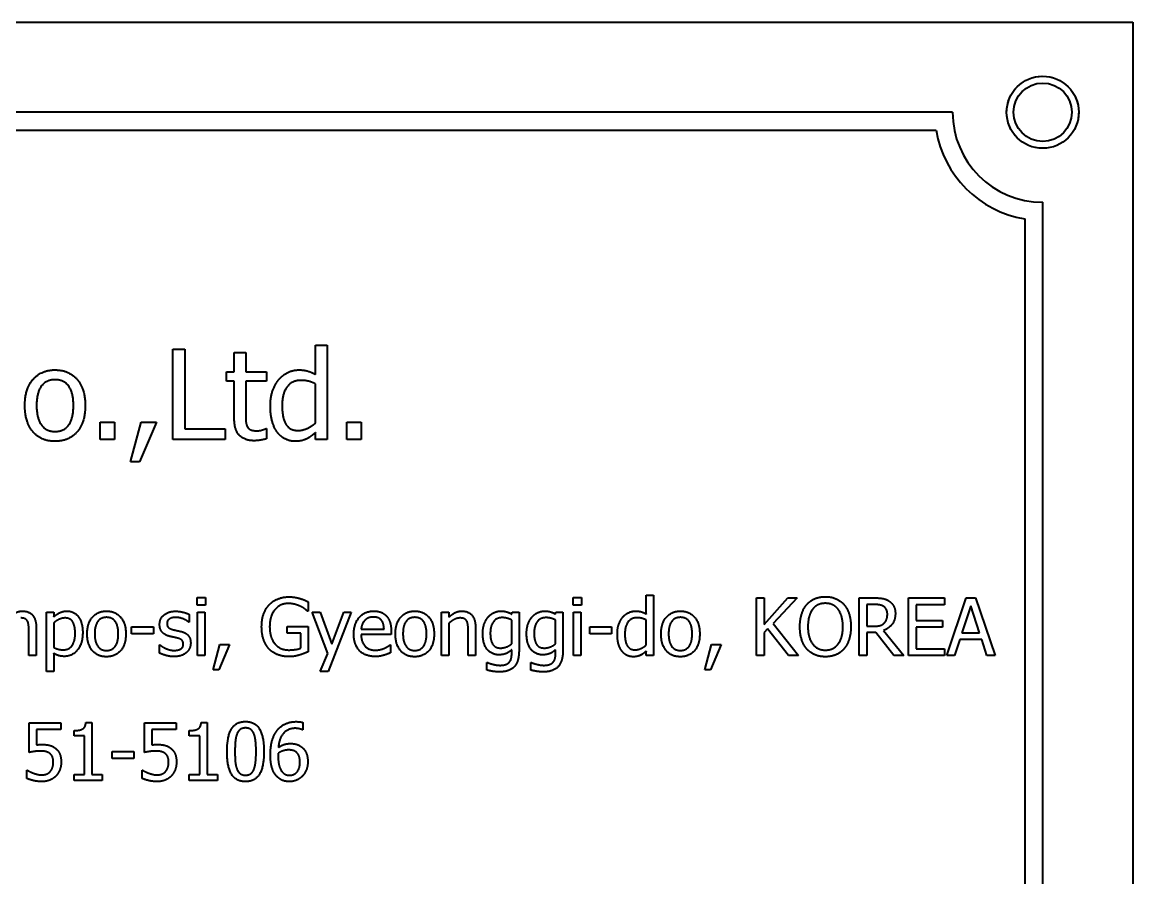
# Model space of a CAD drawing. Header units: inches. Extents: x 6934 to 18973, y 4254 to 7629.
# Drawn here: x 9976.4 to 10038.1, y 5523.2 to 5570.7 of the extents above; entities that cross this region are included whole.
import ezdxf

# ---------------------------------------------------------------- set-up
doc = ezdxf.new("R2010")
doc.units = ezdxf.units.IN
doc.header["$MEASUREMENT"] = 0
doc.layers.add('POWER SUPPLY CASE OUTLINE$0$가시적인 것(ISO)', color=3, linetype='Continuous', lineweight=40, true_color=0x00ff00)
doc.layers.add('POWER SUPPLY CASE OUTLINE$0$가시적인 좁은 것(ISO)', color=3, linetype='Continuous', lineweight=35, true_color=0x00ff00)

msp = doc.modelspace()

# ---------------------------------------------------------------- linework, layer by layer
at = {"layer": 'POWER SUPPLY CASE OUTLINE$0$가시적인 것(ISO)'}
for p, q in [((9888.072, 5570.744), (10038.072, 5570.744)), ((10038.072, 5570.744), (10038.072, 5475.744)), ((10028.072, 5565.744), (9898.072, 5565.744)), ((9898.988, 5564.744), (10027.156, 5564.744)), ((10033.072, 5485.744), (10033.072, 5560.744)), ((10032.072, 5559.828), (10032.072, 5486.66)), ((9992.722, 5551.185), (9992.722, 5552.806)), ((9992.722, 5552.806), (9993.354, 5552.806)), ((9993.354, 5552.806), (9993.354, 5547.583)), ((9984.797, 5547.583), (9984.797, 5552.583)), ((9984.797, 5552.583), (9985.461, 5552.583)), ((9985.461, 5552.583), (9985.461, 5548.174)), ((9988.208, 5551.335), (9988.208, 5552.413)), ((9988.208, 5552.413), (9988.841, 5552.413)), ((9988.841, 5552.413), (9988.841, 5551.335)), ((9987.783, 5550.812), (9987.783, 5551.335)), ((9987.783, 5551.335), (9988.208, 5551.335)), ((9988.208, 5550.812), (9987.783, 5550.812)), ((9988.208, 5548.734), (9988.208, 5550.812)), ((9988.841, 5551.335), (9990.003, 5551.335)), ((9990.003, 5550.812), (9988.841, 5550.812)), ((9988.841, 5550.812), (9988.841, 5549.025)), ((9990.003, 5551.335), (9990.003, 5550.812)), ((9992.722, 5548.494), (9992.722, 5550.662)), ((9980.761, 5547.583), (9980.761, 5548.539)), ((9980.761, 5548.539), (9981.563, 5548.539)), ((9981.563, 5548.539), (9981.563, 5547.583)), ((9982.455, 5546.339), (9983.046, 5548.539)), ((9983.885, 5548.539), (9982.945, 5546.339)), ((9983.046, 5548.539), (9983.885, 5548.539)), ((9994.448, 5547.583), (9994.448, 5548.539)), ((9994.448, 5548.539), (9995.251, 5548.539)), ((9995.251, 5548.539), (9995.251, 5547.583)), ((9985.461, 5548.174), (9987.694, 5548.174)), ((9987.694, 5548.174), (9987.694, 5547.583)), ((9989.967, 5548.182), (9990.003, 5548.182)), ((9990.003, 5548.182), (9990.003, 5547.615)), ((9992.722, 5547.583), (9992.722, 5547.964)), ((9981.563, 5547.583), (9980.761, 5547.583)), ((9987.694, 5547.583), (9984.797, 5547.583)), ((9993.354, 5547.583), (9992.722, 5547.583)), ((9995.251, 5547.583), (9994.448, 5547.583)), ((9982.945, 5546.339), (9982.455, 5546.339)), ((9986.146, 5538.384), (9986.146, 5538.805)), ((9986.146, 5538.805), (9986.605, 5538.805)), ((9986.605, 5538.805), (9986.605, 5538.384)), ((9992.3, 5538.566), (9992.3, 5538.052)), ((10007.011, 5538.384), (10007.011, 5538.805)), ((10007.011, 5538.805), (10007.47, 5538.805)), ((10007.47, 5538.805), (10007.47, 5538.384)), ((10011.074, 5537.889), (10011.074, 5538.926)), ((10011.074, 5538.926), (10011.479, 5538.926)), ((10011.479, 5538.926), (10011.479, 5535.584)), ((10017.192, 5535.584), (10017.192, 5538.784)), ((10017.192, 5538.784), (10017.617, 5538.784)), ((10017.617, 5538.784), (10017.617, 5537.313)), ((10017.617, 5537.313), (10018.929, 5538.784)), ((10019.448, 5538.784), (10018.123, 5537.355)), ((10018.929, 5538.784), (10019.448, 5538.784)), ((10022.894, 5535.584), (10022.894, 5538.784)), ((10022.894, 5538.784), (10023.719, 5538.784)), ((10025.625, 5535.584), (10025.625, 5538.784)), ((10025.625, 5538.784), (10027.627, 5538.784)), ((10027.627, 5538.784), (10027.627, 5538.405)), ((10027.748, 5535.584), (10028.827, 5538.784)), ((10028.827, 5538.784), (10029.351, 5538.784)), ((10029.351, 5538.784), (10030.43, 5535.584)), ((9977.783, 5537.985), (9978.187, 5537.985)), ((9977.783, 5534.699), (9977.783, 5537.985)), ((9978.187, 5537.985), (9978.187, 5537.734)), ((9985.7, 5537.868), (9985.7, 5537.435)), ((9986.605, 5538.384), (9986.146, 5538.384)), ((9986.172, 5535.584), (9986.172, 5537.985)), ((9986.172, 5537.985), (9986.576, 5537.985)), ((9986.576, 5537.985), (9986.576, 5535.584)), ((9992.3, 5538.052), (9992.263, 5538.052)), ((9993.407, 5535.7), (9992.536, 5537.985)), ((9992.536, 5537.985), (9992.971, 5537.985)), ((9992.971, 5537.985), (9993.627, 5536.206)), ((9994.701, 5537.985), (9993.409, 5534.699)), ((9993.627, 5536.206), (9994.281, 5537.985)), ((9994.281, 5537.985), (9994.701, 5537.985)), ((9999.711, 5537.985), (10000.115, 5537.985)), ((9999.711, 5535.584), (9999.711, 5537.985)), ((10000.115, 5537.985), (10000.115, 5537.718)), ((10003.606, 5537.884), (10003.629, 5537.985)), ((10003.629, 5537.985), (10004.01, 5537.985)), ((10004.01, 5537.985), (10004.01, 5535.859)), ((10006.038, 5537.884), (10006.062, 5537.985)), ((10006.062, 5537.985), (10006.443, 5537.985)), ((10006.443, 5537.985), (10006.443, 5535.859)), ((10007.47, 5538.384), (10007.011, 5538.384)), ((10007.037, 5535.584), (10007.037, 5537.985)), ((10007.037, 5537.985), (10007.441, 5537.985)), ((10007.441, 5537.985), (10007.441, 5535.584)), ((10023.319, 5538.416), (10023.319, 5537.212)), ((10023.742, 5538.416), (10023.319, 5538.416)), ((10027.627, 5538.405), (10026.05, 5538.405)), ((10026.05, 5538.405), (10026.05, 5537.529)), ((10029.079, 5538.348), (10028.586, 5536.841)), ((10029.574, 5536.841), (10029.079, 5538.348)), ((9978.187, 5537.396), (9978.187, 5536.032)), ((9985.7, 5537.435), (9985.679, 5537.435)), ((9991.151, 5536.821), (9991.151, 5537.194)), ((9991.151, 5537.194), (9992.312, 5537.194)), ((9992.312, 5537.194), (9992.312, 5535.796)), ((10000.115, 5537.378), (10000.115, 5535.584)), ((10003.606, 5536.235), (10003.606, 5537.555)), ((10006.038, 5536.235), (10006.038, 5537.555)), ((10011.074, 5536.167), (10011.074, 5537.555)), ((10018.123, 5537.355), (10019.525, 5535.584)), ((10023.319, 5537.212), (10023.693, 5537.212)), ((10026.05, 5537.529), (10027.52, 5537.529)), ((10027.52, 5537.529), (10027.52, 5537.15)), ((9976.81, 5535.584), (9976.81, 5536.953)), ((9977.215, 5537.142), (9977.215, 5535.584)), ((9982.505, 5536.79), (9982.505, 5537.179)), ((9982.505, 5537.179), (9983.716, 5537.179)), ((9983.716, 5536.79), (9982.505, 5536.79)), ((9983.716, 5537.179), (9983.716, 5536.79)), ((9991.892, 5536.821), (9991.151, 5536.821)), ((9991.892, 5535.993), (9991.892, 5536.821)), ((9995.251, 5537.052), (9996.519, 5537.052)), ((9996.913, 5536.743), (9995.251, 5536.743)), ((9996.913, 5536.963), (9996.913, 5536.743)), ((10001.192, 5535.584), (10001.192, 5536.953)), ((10001.596, 5537.142), (10001.596, 5535.584)), ((10007.936, 5536.79), (10007.936, 5537.179)), ((10007.936, 5537.179), (10009.147, 5537.179)), ((10009.147, 5536.79), (10007.936, 5536.79)), ((10009.147, 5537.179), (10009.147, 5536.79)), ((10017.804, 5537.072), (10017.617, 5536.862)), ((10017.617, 5536.862), (10017.617, 5535.584)), ((10018.973, 5535.584), (10017.804, 5537.072)), ((10023.807, 5536.857), (10023.319, 5536.857)), ((10023.319, 5536.857), (10023.319, 5535.584)), ((10024.818, 5535.584), (10023.807, 5536.857)), ((10024.232, 5536.976), (10025.371, 5535.584)), ((10026.05, 5537.15), (10026.05, 5535.962)), ((10027.52, 5537.15), (10026.05, 5537.15)), ((10028.586, 5536.841), (10029.574, 5536.841)), ((9984.053, 5535.729), (9984.053, 5536.183)), ((9984.053, 5536.183), (9984.074, 5536.183)), ((9987.035, 5534.788), (9987.414, 5536.196)), ((9987.951, 5536.196), (9987.349, 5534.788)), ((9987.414, 5536.196), (9987.951, 5536.196)), ((9996.845, 5536.172), (9996.869, 5536.172)), ((9996.869, 5536.172), (9996.869, 5535.732)), ((10014.318, 5534.788), (10014.697, 5536.196)), ((10015.234, 5536.196), (10014.632, 5534.788)), ((10014.697, 5536.196), (10015.234, 5536.196)), ((10026.05, 5535.962), (10027.627, 5535.962)), ((10027.627, 5535.962), (10027.627, 5535.584)), ((10028.469, 5536.478), (10028.179, 5535.584)), ((10029.691, 5536.478), (10028.469, 5536.478)), ((10029.981, 5535.584), (10029.691, 5536.478)), ((9977.215, 5535.584), (9976.81, 5535.584)), ((9978.187, 5535.706), (9978.187, 5534.699)), ((9986.576, 5535.584), (9986.172, 5535.584)), ((9992.976, 5534.699), (9993.407, 5535.7)), ((10000.115, 5535.584), (9999.711, 5535.584)), ((10001.596, 5535.584), (10001.192, 5535.584)), ((10003.606, 5535.693), (10003.606, 5535.903)), ((10006.038, 5535.693), (10006.038, 5535.903)), ((10007.441, 5535.584), (10007.037, 5535.584)), ((10011.074, 5535.584), (10011.074, 5535.828)), ((10011.479, 5535.584), (10011.074, 5535.584)), ((10017.617, 5535.584), (10017.192, 5535.584)), ((10019.525, 5535.584), (10018.973, 5535.584)), ((10023.319, 5535.584), (10022.894, 5535.584)), ((10025.371, 5535.584), (10024.818, 5535.584)), ((10027.627, 5535.584), (10025.625, 5535.584)), ((10028.179, 5535.584), (10027.748, 5535.584)), ((10030.43, 5535.584), (10029.981, 5535.584)), ((9987.349, 5534.788), (9987.035, 5534.788)), ((10002.229, 5534.78), (10002.229, 5535.2)), ((10002.229, 5535.2), (10002.25, 5535.2)), ((10004.661, 5534.78), (10004.661, 5535.2)), ((10004.661, 5535.2), (10004.682, 5535.2)), ((10014.632, 5534.788), (10014.318, 5534.788)), ((9978.187, 5534.699), (9977.783, 5534.699)), ((9993.409, 5534.699), (9992.976, 5534.699)), ((9976.826, 5530.205), (9976.826, 5531.854)), ((9976.826, 5531.854), (9978.582, 5531.854)), ((9978.582, 5531.854), (9978.582, 5531.478)), ((9979.974, 5531.864), (9980.306, 5531.864)), ((9980.306, 5531.864), (9980.306, 5528.981)), ((9983.226, 5530.205), (9983.226, 5531.854)), ((9983.226, 5531.854), (9984.982, 5531.854)), ((9984.982, 5531.854), (9984.982, 5531.478)), ((9986.374, 5531.864), (9986.706, 5531.864)), ((9986.706, 5531.864), (9986.706, 5528.981)), ((9992.009, 5531.869), (9992.009, 5531.457)), ((9978.582, 5531.478), (9977.238, 5531.478)), ((9977.238, 5531.478), (9977.238, 5530.625)), ((9979.313, 5531.125), (9979.313, 5531.418)), ((9979.894, 5531.125), (9979.313, 5531.125)), ((9979.894, 5528.981), (9979.894, 5531.125)), ((9984.982, 5531.478), (9983.638, 5531.478)), ((9983.638, 5531.478), (9983.638, 5530.625)), ((9985.713, 5531.125), (9985.713, 5531.418)), ((9986.294, 5531.125), (9985.713, 5531.125)), ((9986.294, 5528.981), (9986.294, 5531.125)), ((9992.009, 5531.457), (9991.991, 5531.457)), ((9981.424, 5529.86), (9981.424, 5530.249)), ((9981.424, 5530.249), (9982.635, 5530.249)), ((9982.635, 5529.86), (9981.424, 5529.86)), ((9982.635, 5530.249), (9982.635, 5529.86)), ((9976.694, 5528.768), (9976.694, 5529.222)), ((9976.694, 5529.222), (9976.725, 5529.222)), ((9983.094, 5528.768), (9983.094, 5529.222)), ((9983.094, 5529.222), (9983.125, 5529.222)), ((9979.313, 5528.654), (9979.313, 5528.981)), ((9979.313, 5528.981), (9979.894, 5528.981)), ((9980.874, 5528.654), (9979.313, 5528.654)), ((9980.306, 5528.981), (9980.874, 5528.981)), ((9980.874, 5528.981), (9980.874, 5528.654)), ((9985.713, 5528.654), (9985.713, 5528.981)), ((9985.713, 5528.981), (9986.294, 5528.981)), ((9987.274, 5528.654), (9985.713, 5528.654)), ((9986.706, 5528.981), (9987.274, 5528.981)), ((9987.274, 5528.981), (9987.274, 5528.654))]:
    msp.add_line(p, q, dxfattribs=at)
for radius in [2.002, 1.621]:
    msp.add_circle((10033.072, 5565.744), radius, dxfattribs=at)
for radius, start, end in [(5, 180, 270), (6, 189.59407, 260.40593)]:
    msp.add_arc((10033.072, 5565.744), radius, start, end, dxfattribs=at)
for points in [[(9976.584, 5549.459), (9976.584, 5550.399), (9977.507, 5551.44), (9978.261, 5551.44)], [(9978.261, 5551.44), (9979.023, 5551.44), (9979.935, 5550.403), (9979.935, 5549.459)], [(9990.688, 5550.917), (9990.895, 5551.161), (9991.474, 5551.44), (9991.794, 5551.44)], [(9991.794, 5551.44), (9992.074, 5551.44), (9992.491, 5551.315), (9992.722, 5551.185)], [(9978.261, 5550.897), (9977.771, 5550.897), (9977.236, 5550.188), (9977.236, 5549.459)], [(9979.282, 5549.459), (9979.282, 5550.188), (9978.751, 5550.897), (9978.261, 5550.897)], [(9990.21, 5549.43), (9990.21, 5549.925), (9990.465, 5550.646), (9990.688, 5550.917)], [(9991.9, 5550.861), (9991.413, 5550.861), (9990.862, 5550.131), (9990.862, 5549.443)], [(9992.722, 5550.662), (9992.487, 5550.776), (9992.114, 5550.861), (9991.9, 5550.861)], [(9978.261, 5547.477), (9977.479, 5547.477), (9976.584, 5548.543), (9976.584, 5549.459)], [(9977.236, 5549.459), (9977.236, 5548.75), (9977.771, 5548.02), (9978.261, 5548.02)], [(9979.935, 5549.459), (9979.935, 5548.511), (9979.023, 5547.477), (9978.261, 5547.477)], [(9978.261, 5548.02), (9978.747, 5548.02), (9979.282, 5548.738), (9979.282, 5549.459)], [(9988.841, 5549.025), (9988.841, 5548.742), (9988.861, 5548.43), (9988.93, 5548.296)], [(9990.595, 5547.98), (9990.413, 5548.227), (9990.21, 5548.956), (9990.21, 5549.43)], [(9990.862, 5549.443), (9990.862, 5548.778), (9991.284, 5548.077), (9991.75, 5548.077)], [(9989.302, 5547.51), (9988.788, 5547.51), (9988.208, 5548.097), (9988.208, 5548.734)], [(9988.93, 5548.296), (9988.986, 5548.178), (9989.242, 5548.061), (9989.46, 5548.061)], [(9991.75, 5548.077), (9991.997, 5548.077), (9992.499, 5548.304), (9992.722, 5548.494)], [(9989.46, 5548.061), (9989.614, 5548.061), (9989.902, 5548.154), (9989.967, 5548.182)], [(9991.604, 5547.477), (9991.296, 5547.477), (9990.777, 5547.733), (9990.595, 5547.98)], [(9992.722, 5547.964), (9992.576, 5547.842), (9992.362, 5547.68), (9992.216, 5547.611)], [(9990.003, 5547.615), (9989.825, 5547.567), (9989.46, 5547.51), (9989.302, 5547.51)], [(9992.216, 5547.611), (9992.082, 5547.546), (9991.794, 5547.477), (9991.604, 5547.477)], [(9990.147, 5538.403), (9990.342, 5538.613), (9990.912, 5538.841), (9991.252, 5538.841)], [(9991.203, 5538.473), (9990.741, 5538.473), (9990.171, 5537.778), (9990.171, 5537.199)], [(9991.859, 5538.322), (9991.729, 5538.387), (9991.395, 5538.473), (9991.203, 5538.473)], [(9991.252, 5538.841), (9991.415, 5538.841), (9991.711, 5538.794), (9991.846, 5538.753)], [(9991.846, 5538.753), (9991.955, 5538.722), (9992.219, 5538.607), (9992.3, 5538.566)], [(10019.982, 5538.418), (10020.169, 5538.631), (10020.69, 5538.851), (10021.011, 5538.851)], [(10021.014, 5538.483), (10020.783, 5538.483), (10020.436, 5538.322), (10020.303, 5538.151)], [(10021.011, 5538.851), (10021.338, 5538.851), (10021.862, 5538.623), (10022.043, 5538.418)], [(10021.722, 5538.151), (10021.595, 5538.317), (10021.237, 5538.483), (10021.014, 5538.483)], [(10023.719, 5538.784), (10023.994, 5538.784), (10024.364, 5538.724), (10024.533, 5538.615)], [(10024.533, 5538.615), (10024.701, 5538.506), (10024.896, 5538.167), (10024.896, 5537.915)], [(9975.734, 5537.718), (9975.916, 5537.881), (9976.266, 5538.052), (9976.463, 5538.052)], [(9976.463, 5538.052), (9976.816, 5538.052), (9977.215, 5537.586), (9977.215, 5537.142)], [(9978.187, 5537.734), (9978.338, 5537.871), (9978.706, 5538.052), (9978.921, 5538.052)], [(9978.921, 5538.052), (9979.334, 5538.052), (9979.795, 5537.399), (9979.795, 5536.849)], [(9980.044, 5536.784), (9980.044, 5537.386), (9980.635, 5538.052), (9981.118, 5538.052)], [(9981.118, 5538.052), (9981.605, 5538.052), (9982.189, 5537.389), (9982.189, 5536.784)], [(9984.064, 5537.308), (9984.064, 5537.635), (9984.554, 5538.042), (9984.958, 5538.042)], [(9984.958, 5538.042), (9985.158, 5538.042), (9985.562, 5537.944), (9985.7, 5537.868)], [(9989.727, 5537.186), (9989.727, 5537.573), (9989.945, 5538.185), (9990.147, 5538.403)], [(9992.263, 5538.052), (9992.183, 5538.123), (9992.014, 5538.25), (9991.859, 5538.322)], [(9994.841, 5536.771), (9994.841, 5537.358), (9995.455, 5538.052), (9995.951, 5538.052)], [(9995.951, 5538.052), (9996.174, 5538.052), (9996.519, 5537.923), (9996.646, 5537.785)], [(9997.151, 5536.784), (9997.151, 5537.386), (9997.743, 5538.052), (9998.225, 5538.052)], [(9998.225, 5538.052), (9998.712, 5538.052), (9999.296, 5537.389), (9999.296, 5536.784)], [(10000.115, 5537.718), (10000.297, 5537.881), (10000.647, 5538.052), (10000.844, 5538.052)], [(10000.844, 5538.052), (10001.197, 5538.052), (10001.596, 5537.586), (10001.596, 5537.142)], [(10002.307, 5537.731), (10002.442, 5537.884), (10002.812, 5538.052), (10003.009, 5538.052)], [(10003.009, 5538.052), (10003.196, 5538.052), (10003.468, 5537.964), (10003.606, 5537.884)], [(10004.739, 5537.731), (10004.874, 5537.884), (10005.245, 5538.052), (10005.442, 5538.052)], [(10005.442, 5538.052), (10005.629, 5538.052), (10005.901, 5537.964), (10006.038, 5537.884)], [(10009.772, 5537.718), (10009.905, 5537.874), (10010.276, 5538.052), (10010.48, 5538.052)], [(10010.48, 5538.052), (10010.659, 5538.052), (10010.926, 5537.972), (10011.074, 5537.889)], [(10011.894, 5536.784), (10011.894, 5537.386), (10012.485, 5538.052), (10012.967, 5538.052)], [(10012.967, 5538.052), (10013.455, 5538.052), (10014.038, 5537.389), (10014.038, 5536.784)], [(10019.598, 5537.184), (10019.598, 5537.586), (10019.798, 5538.198), (10019.982, 5538.418)], [(10020.303, 5538.151), (10020.176, 5537.988), (10020.042, 5537.495), (10020.042, 5537.184)], [(10021.984, 5537.184), (10021.984, 5537.5), (10021.846, 5537.99), (10021.722, 5538.151)], [(10022.043, 5538.418), (10022.225, 5538.205), (10022.427, 5537.583), (10022.427, 5537.184)], [(10024.25, 5538.307), (10024.159, 5538.366), (10023.918, 5538.416), (10023.742, 5538.416)], [(10024.896, 5537.915), (10024.896, 5537.565), (10024.538, 5537.09), (10024.232, 5536.976)], [(10024.453, 5537.881), (10024.453, 5538.021), (10024.354, 5538.237), (10024.25, 5538.307)], [(10024.271, 5537.378), (10024.364, 5537.466), (10024.453, 5537.715), (10024.453, 5537.881)], [(9976.733, 5537.49), (9976.683, 5537.581), (9976.507, 5537.669), (9976.357, 5537.669)], [(9976.81, 5536.953), (9976.81, 5537.119), (9976.779, 5537.404), (9976.733, 5537.49)], [(9978.823, 5537.669), (9978.652, 5537.669), (9978.33, 5537.516), (9978.187, 5537.396)], [(9979.378, 5536.803), (9979.378, 5537.215), (9979.116, 5537.669), (9978.823, 5537.669)], [(9981.118, 5537.705), (9980.804, 5537.705), (9980.462, 5537.251), (9980.462, 5536.784)], [(9981.771, 5536.784), (9981.771, 5537.251), (9981.431, 5537.705), (9981.118, 5537.705)], [(9984.587, 5536.66), (9984.312, 5536.74), (9984.064, 5537.072), (9984.064, 5537.308)], [(9984.95, 5537.702), (9984.751, 5537.702), (9984.476, 5537.534), (9984.476, 5537.365)], [(9984.476, 5537.365), (9984.476, 5537.212), (9984.639, 5537.064), (9984.821, 5537.018)], [(9985.679, 5537.435), (9985.524, 5537.56), (9985.145, 5537.702), (9984.95, 5537.702)], [(9990.171, 5537.199), (9990.171, 5536.878), (9990.321, 5536.395), (9990.464, 5536.229)], [(9995.448, 5537.531), (9995.357, 5537.435), (9995.264, 5537.205), (9995.251, 5537.052)], [(9995.927, 5537.721), (9995.767, 5537.721), (9995.541, 5537.625), (9995.448, 5537.531)], [(9996.381, 5537.534), (9996.311, 5537.625), (9996.091, 5537.721), (9995.927, 5537.721)], [(9996.519, 5537.052), (9996.513, 5537.215), (9996.446, 5537.453), (9996.381, 5537.534)], [(9996.646, 5537.785), (9996.775, 5537.648), (9996.913, 5537.251), (9996.913, 5536.963)], [(9998.225, 5537.705), (9997.911, 5537.705), (9997.569, 5537.251), (9997.569, 5536.784)], [(9998.878, 5536.784), (9998.878, 5537.251), (9998.539, 5537.705), (9998.225, 5537.705)], [(10000.738, 5537.669), (10000.587, 5537.669), (10000.268, 5537.508), (10000.115, 5537.378)], [(10001.114, 5537.49), (10001.065, 5537.581), (10000.888, 5537.669), (10000.738, 5537.669)], [(10001.192, 5536.953), (10001.192, 5537.119), (10001.16, 5537.404), (10001.114, 5537.49)], [(10001.998, 5536.808), (10001.998, 5537.106), (10002.167, 5537.568), (10002.307, 5537.731)], [(10003.074, 5537.689), (10002.768, 5537.689), (10002.416, 5537.238), (10002.416, 5536.816)], [(10003.606, 5537.555), (10003.455, 5537.627), (10003.201, 5537.689), (10003.074, 5537.689)], [(10004.43, 5536.808), (10004.43, 5537.106), (10004.599, 5537.568), (10004.739, 5537.731)], [(10005.507, 5537.689), (10005.201, 5537.689), (10004.848, 5537.238), (10004.848, 5536.816)], [(10006.038, 5537.555), (10005.888, 5537.627), (10005.634, 5537.689), (10005.507, 5537.689)], [(10009.466, 5536.766), (10009.466, 5537.083), (10009.63, 5537.544), (10009.772, 5537.718)], [(10010.548, 5537.682), (10010.237, 5537.682), (10009.884, 5537.215), (10009.884, 5536.774)], [(10011.074, 5537.555), (10010.924, 5537.627), (10010.685, 5537.682), (10010.548, 5537.682)], [(10012.967, 5537.705), (10012.653, 5537.705), (10012.311, 5537.251), (10012.311, 5536.784)], [(10013.621, 5536.784), (10013.621, 5537.251), (10013.281, 5537.705), (10012.967, 5537.705)], [(10023.693, 5537.212), (10023.877, 5537.212), (10024.17, 5537.277), (10024.271, 5537.378)], [(9978.716, 5535.9), (9979.03, 5535.9), (9979.378, 5536.362), (9979.378, 5536.803)], [(9979.795, 5536.849), (9979.795, 5536.248), (9979.222, 5535.537), (9978.784, 5535.537)], [(9981.118, 5535.516), (9980.617, 5535.516), (9980.044, 5536.198), (9980.044, 5536.784)], [(9980.462, 5536.784), (9980.462, 5536.331), (9980.804, 5535.864), (9981.118, 5535.864)], [(9982.189, 5536.784), (9982.189, 5536.178), (9981.605, 5535.516), (9981.118, 5535.516)], [(9981.118, 5535.864), (9981.429, 5535.864), (9981.771, 5536.323), (9981.771, 5536.784)], [(9985.02, 5536.561), (9984.943, 5536.58), (9984.694, 5536.631), (9984.587, 5536.66)], [(9984.821, 5537.018), (9984.909, 5536.994), (9985.132, 5536.948), (9985.254, 5536.919)], [(9985.254, 5536.919), (9985.518, 5536.852), (9985.788, 5536.543), (9985.788, 5536.276)], [(9990.145, 5535.939), (9989.942, 5536.152), (9989.727, 5536.779), (9989.727, 5537.186)], [(9996.049, 5535.529), (9995.474, 5535.529), (9994.841, 5536.175), (9994.841, 5536.771)], [(9995.251, 5536.743), (9995.251, 5536.325), (9995.671, 5535.882), (9996.044, 5535.882)], [(9998.225, 5535.516), (9997.724, 5535.516), (9997.151, 5536.198), (9997.151, 5536.784)], [(9997.569, 5536.784), (9997.569, 5536.331), (9997.911, 5535.864), (9998.225, 5535.864)], [(9999.296, 5536.784), (9999.296, 5536.178), (9998.712, 5535.516), (9998.225, 5535.516)], [(9998.225, 5535.864), (9998.536, 5535.864), (9998.878, 5536.323), (9998.878, 5536.784)], [(10002.893, 5535.625), (10002.483, 5535.625), (10001.998, 5536.235), (10001.998, 5536.808)], [(10002.416, 5536.816), (10002.416, 5536.416), (10002.683, 5535.999), (10002.983, 5535.999)], [(10005.325, 5535.625), (10004.915, 5535.625), (10004.43, 5536.235), (10004.43, 5536.808)], [(10004.848, 5536.816), (10004.848, 5536.416), (10005.115, 5535.999), (10005.416, 5535.999)], [(10009.713, 5535.838), (10009.596, 5535.996), (10009.466, 5536.463), (10009.466, 5536.766)], [(10009.884, 5536.774), (10009.884, 5536.349), (10010.154, 5535.9), (10010.452, 5535.9)], [(10012.967, 5535.516), (10012.467, 5535.516), (10011.894, 5536.198), (10011.894, 5536.784)], [(10012.311, 5536.784), (10012.311, 5536.331), (10012.653, 5535.864), (10012.967, 5535.864)], [(10014.038, 5536.784), (10014.038, 5536.178), (10013.455, 5535.516), (10012.967, 5535.516)], [(10012.967, 5535.864), (10013.278, 5535.864), (10013.621, 5536.323), (10013.621, 5536.784)], [(10019.979, 5535.952), (10019.795, 5536.165), (10019.598, 5536.79), (10019.598, 5537.184)], [(10020.042, 5537.184), (10020.042, 5536.554), (10020.571, 5535.885), (10021.014, 5535.885)], [(10021.014, 5535.885), (10021.457, 5535.885), (10021.984, 5536.554), (10021.984, 5537.184)], [(10022.427, 5537.184), (10022.427, 5536.795), (10022.23, 5536.165), (10022.043, 5535.952)], [(9978.187, 5536.032), (9978.346, 5535.957), (9978.571, 5535.9), (9978.716, 5535.9)], [(9984.074, 5536.183), (9984.126, 5536.141), (9984.266, 5536.043), (9984.383, 5535.988)], [(9984.383, 5535.988), (9984.484, 5535.939), (9984.733, 5535.866), (9984.865, 5535.866)], [(9985.376, 5536.222), (9985.376, 5536.364), (9985.22, 5536.512), (9985.02, 5536.561)], [(9985.233, 5535.947), (9985.308, 5535.996), (9985.376, 5536.108), (9985.376, 5536.222)], [(9985.788, 5536.276), (9985.788, 5536.121), (9985.666, 5535.846), (9985.547, 5535.745)], [(9990.464, 5536.229), (9990.601, 5536.064), (9990.99, 5535.89), (9991.234, 5535.89)], [(9991.234, 5535.89), (9991.413, 5535.89), (9991.771, 5535.942), (9991.892, 5535.993)], [(9996.044, 5535.882), (9996.176, 5535.882), (9996.433, 5535.942), (9996.537, 5535.988)], [(9996.537, 5535.988), (9996.646, 5536.04), (9996.796, 5536.131), (9996.845, 5536.172)], [(10002.983, 5535.999), (10003.142, 5535.999), (10003.474, 5536.123), (10003.606, 5536.235)], [(10005.416, 5535.999), (10005.574, 5535.999), (10005.906, 5536.123), (10006.038, 5536.235)], [(10010.452, 5535.9), (10010.61, 5535.9), (10010.932, 5536.045), (10011.074, 5536.167)], [(9978.784, 5535.537), (9978.605, 5535.537), (9978.33, 5535.62), (9978.187, 5535.706)], [(9984.849, 5535.527), (9984.608, 5535.527), (9984.191, 5535.656), (9984.053, 5535.729)], [(9985.547, 5535.745), (9985.42, 5535.638), (9985.096, 5535.527), (9984.849, 5535.527)], [(9984.865, 5535.866), (9984.961, 5535.866), (9985.181, 5535.911), (9985.233, 5535.947)], [(9991.249, 5535.522), (9990.91, 5535.522), (9990.347, 5535.729), (9990.145, 5535.939)], [(9991.841, 5535.615), (9991.682, 5535.568), (9991.428, 5535.522), (9991.249, 5535.522)], [(9992.312, 5535.796), (9992.232, 5535.76), (9991.957, 5535.649), (9991.841, 5535.615)], [(9996.503, 5535.597), (9996.386, 5535.563), (9996.195, 5535.529), (9996.049, 5535.529)], [(9996.869, 5535.732), (9996.799, 5535.703), (9996.586, 5535.62), (9996.503, 5535.597)], [(10003.606, 5535.903), (10003.442, 5535.76), (10003.129, 5535.625), (10002.893, 5535.625)], [(10004.01, 5535.859), (10004.01, 5535.247), (10003.479, 5534.676), (10002.932, 5534.676)], [(10003.481, 5535.226), (10003.551, 5535.314), (10003.606, 5535.545), (10003.606, 5535.693)], [(10006.038, 5535.903), (10005.875, 5535.76), (10005.561, 5535.625), (10005.325, 5535.625)], [(10006.443, 5535.859), (10006.443, 5535.247), (10005.911, 5534.676), (10005.364, 5534.676)], [(10005.914, 5535.226), (10005.984, 5535.314), (10006.038, 5535.545), (10006.038, 5535.693)], [(10010.359, 5535.516), (10010.161, 5535.516), (10009.83, 5535.68), (10009.713, 5535.838)], [(10010.75, 5535.602), (10010.665, 5535.56), (10010.48, 5535.516), (10010.359, 5535.516)], [(10011.074, 5535.828), (10010.981, 5535.75), (10010.843, 5535.646), (10010.75, 5535.602)], [(10021.011, 5535.516), (10020.687, 5535.516), (10020.169, 5535.737), (10019.979, 5535.952)], [(10022.043, 5535.952), (10021.846, 5535.729), (10021.325, 5535.516), (10021.011, 5535.516)], [(10002.932, 5534.676), (10002.755, 5534.676), (10002.387, 5534.733), (10002.229, 5534.78)], [(10002.25, 5535.2), (10002.291, 5535.182), (10002.449, 5535.125), (10002.55, 5535.101)], [(10002.55, 5535.101), (10002.662, 5535.073), (10002.851, 5535.039), (10002.963, 5535.039)], [(10002.963, 5535.039), (10003.149, 5535.039), (10003.409, 5535.138), (10003.481, 5535.226)], [(10005.364, 5534.676), (10005.188, 5534.676), (10004.819, 5534.733), (10004.661, 5534.78)], [(10004.682, 5535.2), (10004.724, 5535.182), (10004.882, 5535.125), (10004.983, 5535.101)], [(10004.983, 5535.101), (10005.094, 5535.073), (10005.284, 5535.039), (10005.395, 5535.039)], [(10005.395, 5535.039), (10005.582, 5535.039), (10005.841, 5535.138), (10005.914, 5535.226)], [(9979.313, 5531.418), (9979.642, 5531.418), (9979.953, 5531.605), (9979.974, 5531.864)], [(9985.713, 5531.418), (9986.042, 5531.418), (9986.353, 5531.605), (9986.374, 5531.864)], [(9987.808, 5530.251), (9987.808, 5531.117), (9988.309, 5531.919), (9988.832, 5531.919)], [(9988.832, 5531.919), (9989.359, 5531.919), (9989.854, 5531.089), (9989.854, 5530.254)], [(9990.562, 5531.397), (9990.736, 5531.641), (9991.286, 5531.913), (9991.646, 5531.913)], [(9991.646, 5531.913), (9991.752, 5531.913), (9991.939, 5531.893), (9992.009, 5531.869)], [(9988.355, 5531.226), (9988.29, 5531.063), (9988.244, 5530.565), (9988.244, 5530.251)], [(9988.832, 5531.563), (9988.653, 5531.563), (9988.423, 5531.395), (9988.355, 5531.226)], [(9989.302, 5531.231), (9989.237, 5531.395), (9989.011, 5531.563), (9988.832, 5531.563)], [(9989.418, 5530.254), (9989.418, 5530.583), (9989.367, 5531.068), (9989.302, 5531.231)], [(9990.212, 5530.059), (9990.212, 5530.477), (9990.383, 5531.148), (9990.562, 5531.397)], [(9991.589, 5531.543), (9991.19, 5531.543), (9990.7, 5531.003), (9990.653, 5530.474)], [(9991.991, 5531.457), (9991.931, 5531.488), (9991.713, 5531.543), (9991.589, 5531.543)], [(9977.238, 5530.625), (9977.316, 5530.635), (9977.466, 5530.643), (9977.529, 5530.643)], [(9977.529, 5530.643), (9977.775, 5530.643), (9978.115, 5530.562), (9978.27, 5530.443)], [(9978.27, 5530.443), (9978.429, 5530.324), (9978.6, 5529.961), (9978.6, 5529.67)], [(9983.638, 5530.625), (9983.716, 5530.635), (9983.866, 5530.643), (9983.929, 5530.643)], [(9983.929, 5530.643), (9984.175, 5530.643), (9984.515, 5530.562), (9984.67, 5530.443)], [(9984.67, 5530.443), (9984.829, 5530.324), (9985, 5529.961), (9985, 5529.67)], [(9990.653, 5530.474), (9990.806, 5530.581), (9991.127, 5530.697), (9991.319, 5530.697)], [(9991.319, 5530.697), (9991.506, 5530.697), (9991.786, 5530.622), (9991.939, 5530.508)], [(9991.939, 5530.508), (9992.115, 5530.376), (9992.287, 5529.966), (9992.287, 5529.691)], [(9977.459, 5530.282), (9977.282, 5530.282), (9976.932, 5530.228), (9976.826, 5530.205)], [(9977.983, 5530.134), (9977.892, 5530.215), (9977.622, 5530.282), (9977.459, 5530.282)], [(9978.164, 5529.673), (9978.164, 5529.844), (9978.071, 5530.062), (9977.983, 5530.134)], [(9983.859, 5530.282), (9983.682, 5530.282), (9983.332, 5530.228), (9983.226, 5530.205)], [(9984.383, 5530.134), (9984.292, 5530.215), (9984.022, 5530.282), (9983.859, 5530.282)], [(9984.564, 5529.673), (9984.564, 5529.844), (9984.471, 5530.062), (9984.383, 5530.134)], [(9988.832, 5528.586), (9988.303, 5528.586), (9987.808, 5529.408), (9987.808, 5530.251)], [(9988.244, 5530.251), (9988.244, 5529.914), (9988.285, 5529.463), (9988.353, 5529.287)], [(9989.854, 5530.254), (9989.854, 5529.393), (9989.354, 5528.586), (9988.832, 5528.586)], [(9989.304, 5529.279), (9989.367, 5529.437), (9989.418, 5529.924), (9989.418, 5530.254)], [(9990.565, 5528.877), (9990.399, 5529.051), (9990.212, 5529.634), (9990.212, 5530.059)], [(9990.653, 5530.166), (9990.65, 5530.119), (9990.645, 5530.031), (9990.645, 5529.963)], [(9990.645, 5529.963), (9990.645, 5529.631), (9990.775, 5529.224), (9990.873, 5529.118)], [(9991.223, 5530.342), (9991.073, 5530.342), (9990.79, 5530.251), (9990.653, 5530.166)], [(9991.633, 5530.23), (9991.547, 5530.298), (9991.335, 5530.342), (9991.223, 5530.342)], [(9991.851, 5529.673), (9991.851, 5529.87), (9991.747, 5530.137), (9991.633, 5530.23)], [(9976.725, 5529.222), (9976.774, 5529.185), (9976.958, 5529.092), (9977.07, 5529.051)], [(9978.001, 5529.152), (9978.081, 5529.248), (9978.164, 5529.502), (9978.164, 5529.673)], [(9978.6, 5529.67), (9978.6, 5529.44), (9978.452, 5529.045), (9978.317, 5528.9)], [(9983.125, 5529.222), (9983.174, 5529.185), (9983.358, 5529.092), (9983.47, 5529.051)], [(9984.401, 5529.152), (9984.481, 5529.248), (9984.564, 5529.502), (9984.564, 5529.673)], [(9985, 5529.67), (9985, 5529.44), (9984.852, 5529.045), (9984.717, 5528.9)], [(9988.353, 5529.287), (9988.415, 5529.121), (9988.646, 5528.942), (9988.832, 5528.942)], [(9988.832, 5528.942), (9989.009, 5528.942), (9989.24, 5529.11), (9989.304, 5529.279)], [(9991.273, 5528.936), (9991.532, 5528.936), (9991.851, 5529.305), (9991.851, 5529.673)], [(9992.287, 5529.691), (9992.287, 5529.445), (9992.123, 5529.027), (9991.986, 5528.887)], [(9977.531, 5528.586), (9977.303, 5528.586), (9976.857, 5528.687), (9976.694, 5528.768)], [(9977.07, 5529.051), (9977.197, 5529.006), (9977.407, 5528.957), (9977.539, 5528.957)], [(9978.317, 5528.9), (9978.182, 5528.755), (9977.78, 5528.586), (9977.531, 5528.586)], [(9977.539, 5528.957), (9977.669, 5528.957), (9977.912, 5529.051), (9978.001, 5529.152)], [(9983.931, 5528.586), (9983.703, 5528.586), (9983.257, 5528.687), (9983.094, 5528.768)], [(9983.47, 5529.051), (9983.597, 5529.006), (9983.807, 5528.957), (9983.939, 5528.957)], [(9984.717, 5528.9), (9984.582, 5528.755), (9984.18, 5528.586), (9983.931, 5528.586)], [(9983.939, 5528.957), (9984.069, 5528.957), (9984.312, 5529.051), (9984.401, 5529.152)], [(9991.27, 5528.586), (9991.055, 5528.586), (9990.7, 5528.732), (9990.565, 5528.877)], [(9990.873, 5529.118), (9990.964, 5529.017), (9991.161, 5528.936), (9991.273, 5528.936)], [(9991.986, 5528.887), (9991.843, 5528.739), (9991.485, 5528.586), (9991.27, 5528.586)]]:
    msp.add_open_spline(points, degree=2, dxfattribs=at)
at = {"layer": 'POWER SUPPLY CASE OUTLINE$0$가시적인 좁은 것(ISO)'}
msp.add_arc((10033.072, 5565.744), 2, 350, 260, dxfattribs=at)

doc.saveas('drawing.dxf')
